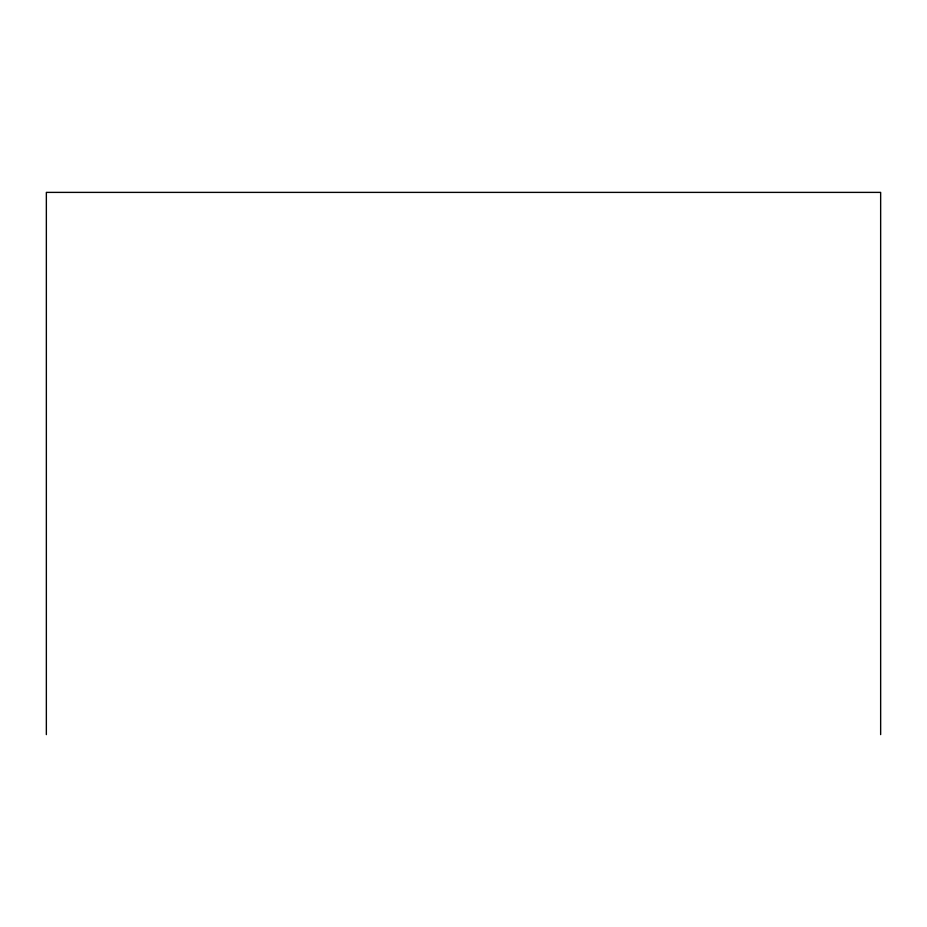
<?xml version="1.0" encoding="UTF-8"?>
<svg xmlns="http://www.w3.org/2000/svg" width="927" height="927" viewBox="0 0 927 927"><rect width="100%" height="100%" fill="white"/><g stroke="black" fill="none" stroke-linecap="round" stroke-linejoin="round"><path stroke-width="1.39" d="M880.65 734.613L880.65 192.387L46.35 192.387L46.35 734.613"/></g></svg>
